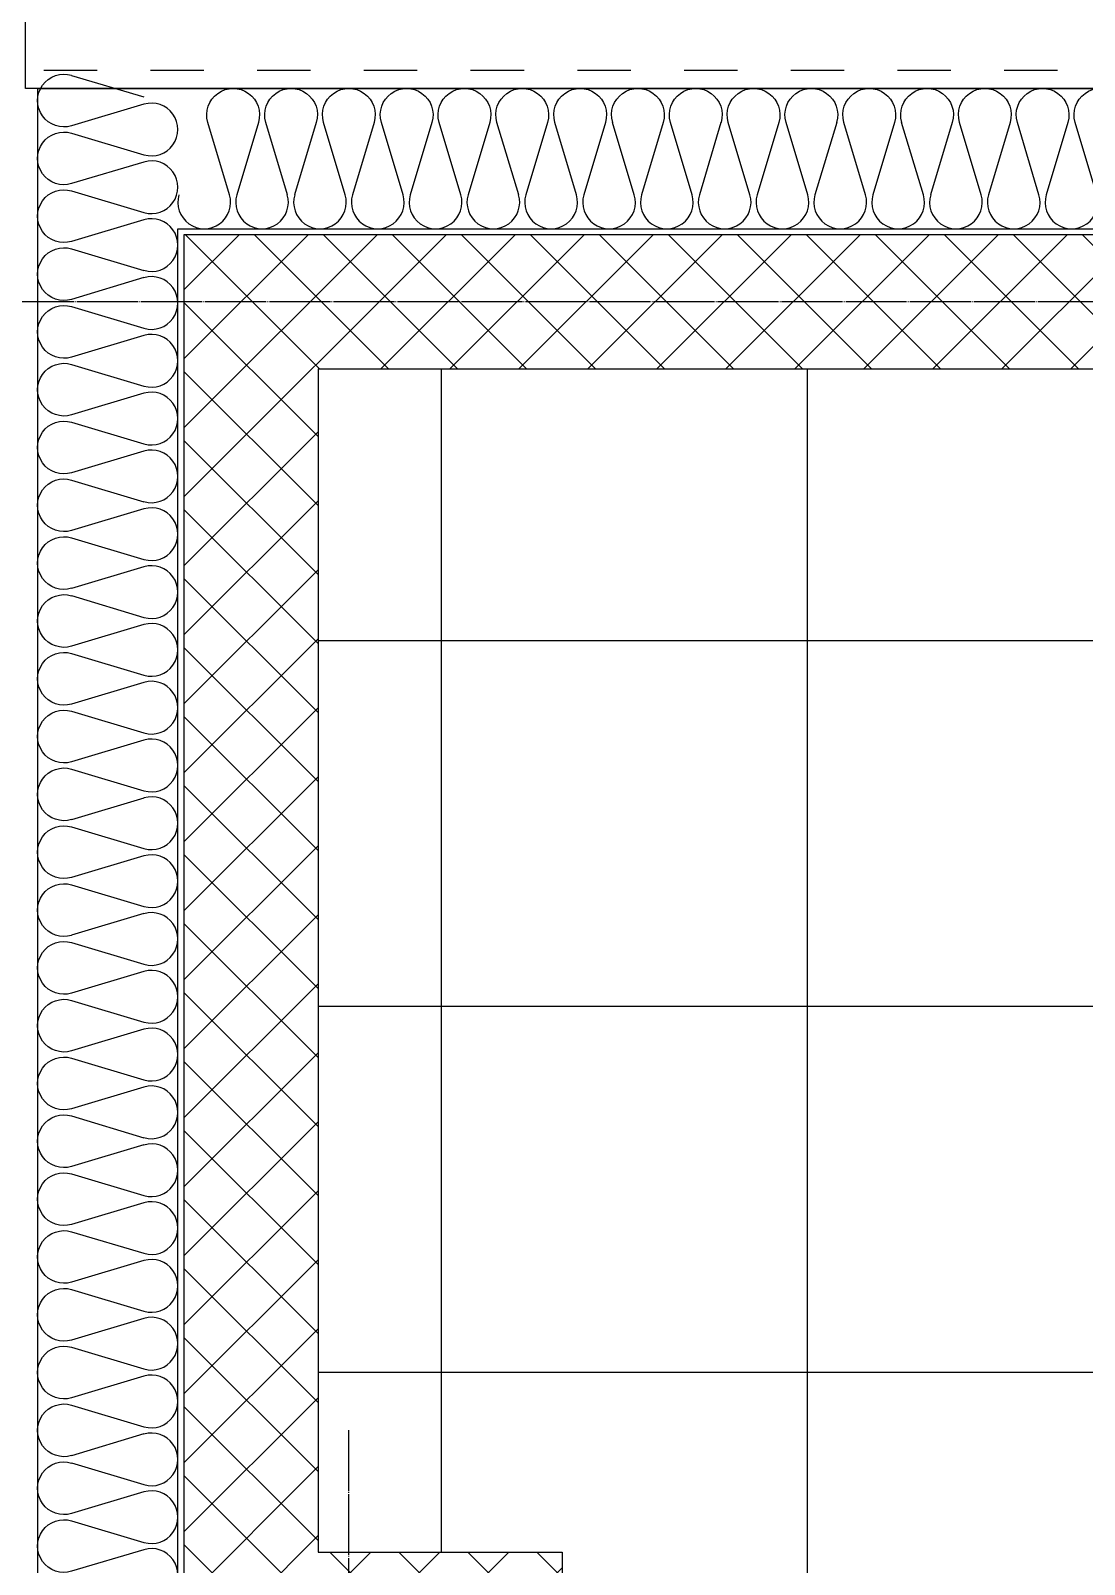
# Model space of a CAD drawing. Header units: millimetres. Extents: x 0 to 179493, y -203649 to 469211.
# Drawn here: x 117289 to 118152, y 223541 to 224798 of the extents above; entities that cross this region are included whole.
import ezdxf

# ---------------------------------------------------------------- set-up
doc = ezdxf.new("R2010")
doc.units = ezdxf.units.MM
doc.linetypes.add('X-평면도(기본형)$0$CEN', pattern=[52.5, 50, -1, 0.5, -1])
for name, color, linetype, true_color in [('X-평면도(기본형)$0$40HAT', 9, 'Continuous', 0x808080), ('X-평면도(기본형)$0$CEN', 1, 'X-평면도(기본형)$0$CEN', 0xff0000), ('X-평면도(기본형)$0$INS', 9, 'Continuous', 0x808080), ('X-평면도(기본형)$0$INSUL', 9, 'Continuous', 0x808080), ('X-평면도(기본형)$0$TIL', 5, 'Continuous', 0x0000ff), ('X-평면도(기본형)$0$W2', 3, 'Continuous', 0x00ff00), ('X-평면도(기본형)$0$설비OPEN', 9, 'Continuous', 0x808080)]:
    doc.layers.add(name, color=color, linetype=linetype, true_color=true_color)

# ---------------------------------------------------------------- blocks, each defined once
blk = doc.blocks.new('U129 (X-평면도(기본형)$0$ins-l)')
at = {"layer": 'X-평면도(기본형)$0$INSUL', "color": 8, "true_color": 0x808080}
for p, q in [((36.9, 24.2), (21.4, 75.8)), ((57.5, 75.8), (42, 24.2)), ((78.1, 24.2), (62.6, 75.8)), ((98.7, 75.8), (83.2, 24.2)), ((119.3, 24.2), (103.8, 75.8)), ((139.9, 75.8), (124.5, 24.2)), ((160.5, 24.2), (145.1, 75.8)), ((181.1, 75.8), (165.7, 24.2)), ((201.7, 24.2), (186.3, 75.8)), ((222.3, 75.8), (206.9, 24.2)), ((243, 24.2), (227.5, 75.8)), ((263.6, 75.8), (248.1, 24.2)), ((284.2, 24.2), (268.7, 75.8)), ((304.8, 75.8), (289.3, 24.2)), ((325.4, 24.2), (309.9, 75.8)), ((346, 75.8), (330.6, 24.2)), ((366.6, 24.2), (351.2, 75.8)), ((387.2, 75.8), (371.8, 24.2)), ((407.8, 24.2), (392.4, 75.8)), ((428.4, 75.8), (413, 24.2)), ((449.1, 24.2), (433.6, 75.8)), ((469.7, 75.8), (454.2, 24.2)), ((490.3, 24.2), (474.8, 75.8)), ((510.9, 75.8), (495.4, 24.2)), ((531.5, 24.2), (516, 75.8)), ((552.1, 75.8), (536.6, 24.2)), ((572.7, 24.2), (557.3, 75.8)), ((593.3, 75.8), (577.9, 24.2)), ((613.9, 24.2), (598.5, 75.8)), ((634.5, 75.8), (619.1, 24.2)), ((655.2, 24.2), (639.7, 75.8)), ((675.8, 75.8), (660.3, 24.2)), ((696.4, 24.2), (680.9, 75.8)), ((717, 75.8), (701.5, 24.2)), ((737.6, 24.2), (722.1, 75.8)), ((758.2, 75.8), (742.7, 24.2)), ((778.8, 24.2), (763.4, 75.8)), ((799.4, 75.8), (784, 24.2)), ((820, 24.2), (804.6, 75.8)), ((840.6, 75.8), (825.2, 24.2)), ((861.3, 24.2), (845.8, 75.8)), ((881.9, 75.8), (866.4, 24.2)), ((902.5, 24.2), (887, 75.8)), ((923.1, 75.8), (907.6, 24.2)), ((943.7, 24.2), (928.2, 75.8)), ((964.3, 75.8), (948.8, 24.2)), ((984.9, 24.2), (969.5, 75.8)), ((1005.5, 75.8), (990.1, 24.2)), ((1026.1, 24.2), (1010.7, 75.8)), ((1046.7, 75.8), (1031.3, 24.2)), ((1067.4, 24.2), (1051.9, 75.8)), ((1088, 75.8), (1072.5, 24.2)), ((1108.6, 24.2), (1093.1, 75.8)), ((1129.2, 75.8), (1113.7, 24.2)), ((1149.8, 24.2), (1134.3, 75.8)), ((1170.4, 75.8), (1154.9, 24.2)), ((1191, 24.2), (1175.6, 75.8)), ((1211.6, 75.8), (1196.2, 24.2)), ((1232.2, 24.2), (1216.8, 75.8)), ((1252.8, 75.8), (1237.4, 24.2)), ((1273.5, 24.2), (1258, 75.8)), ((1294.1, 75.8), (1278.6, 24.2)), ((1314.7, 24.2), (1299.2, 75.8)), ((1335.3, 75.8), (1319.8, 24.2))]:
    blk.add_line(p, q, dxfattribs=at)
at = {"layer": 'X-평면도(기본형)$0$INSUL', "color": 8, "true_color": 0x808080, "extrusion": (0, 0, -1)}
for centre in [(-39.4, 81.2), (-80.7, 81.2), (-121.9, 81.2), (-163.1, 81.2), (-204.3, 81.2), (-245.5, 81.2), (-286.8, 81.2), (-328, 81.2), (-369.2, 81.2), (-410.4, 81.2), (-451.6, 81.2), (-492.9, 81.2), (-534.1, 81.2), (-575.3, 81.2), (-616.5, 81.2), (-657.7, 81.2), (-699, 81.2), (-740.2, 81.2), (-781.4, 81.2), (-822.6, 81.2), (-863.8, 81.2), (-905.1, 81.2), (-946.3, 81.2), (-987.5, 81.2), (-1028.7, 81.2), (-1069.9, 81.2), (-1111.1, 81.2), (-1152.4, 81.2), (-1193.6, 81.2), (-1234.8, 81.2), (-1276, 81.2), (-1317.2, 81.2)]:
    blk.add_arc(centre, 18.8, 343.3008, 196.6992, dxfattribs=at)
at = {"layer": 'X-평면도(기본형)$0$INSUL', "color": 8, "true_color": 0x808080}
for centre in [(18.8, 18.8), (60, 18.8), (101.3, 18.8), (142.5, 18.8), (183.7, 18.8), (224.9, 18.8), (266.1, 18.8), (307.4, 18.8), (348.6, 18.8), (389.8, 18.8), (431, 18.8), (472.2, 18.8), (513.5, 18.8), (554.7, 18.8), (595.9, 18.8), (637.1, 18.8), (678.3, 18.8), (719.6, 18.8), (760.8, 18.8), (802, 18.8), (843.2, 18.8), (884.4, 18.8), (925.7, 18.8), (966.9, 18.8), (1008.1, 18.8), (1049.3, 18.8), (1090.5, 18.8), (1131.8, 18.8), (1173, 18.8), (1214.2, 18.8), (1255.4, 18.8), (1296.6, 18.8)]:
    blk.add_arc(centre, 18.8, 163.3008, 16.6992, dxfattribs=at)
blk = doc.blocks.new('U160 (X-평면도(기본형)$0$ins-l)')
at = {"layer": 'X-평면도(기본형)$0$INSUL', "color": 8, "true_color": 0x808080}
for p, q in [((201.7, 24.2), (186.3, 75.8)), ((222.3, 75.8), (206.9, 24.2)), ((243, 24.2), (227.5, 75.8)), ((263.6, 75.8), (248.1, 24.2)), ((284.2, 24.2), (268.7, 75.8)), ((304.8, 75.8), (289.3, 24.2)), ((325.4, 24.2), (309.9, 75.8)), ((346, 75.8), (330.6, 24.2)), ((366.6, 24.2), (351.2, 75.8)), ((387.2, 75.8), (371.8, 24.2)), ((407.8, 24.2), (392.4, 75.8)), ((428.4, 75.8), (413, 24.2)), ((449.1, 24.2), (433.6, 75.8)), ((469.7, 75.8), (454.2, 24.2)), ((490.3, 24.2), (474.8, 75.8)), ((510.9, 75.8), (495.4, 24.2)), ((531.5, 24.2), (516, 75.8)), ((552.1, 75.8), (536.6, 24.2)), ((572.7, 24.2), (557.3, 75.8)), ((593.3, 75.8), (577.9, 24.2)), ((613.9, 24.2), (598.5, 75.8)), ((634.5, 75.8), (619.1, 24.2)), ((655.2, 24.2), (639.7, 75.8)), ((675.8, 75.8), (660.3, 24.2)), ((696.4, 24.2), (680.9, 75.8)), ((717, 75.8), (701.5, 24.2)), ((737.6, 24.2), (722.1, 75.8)), ((758.2, 75.8), (742.7, 24.2)), ((778.8, 24.2), (763.4, 75.8)), ((799.4, 75.8), (784, 24.2)), ((820, 24.2), (804.6, 75.8)), ((840.6, 75.8), (825.2, 24.2)), ((861.3, 24.2), (845.8, 75.8)), ((881.9, 75.8), (866.4, 24.2)), ((902.5, 24.2), (887, 75.8)), ((923.1, 75.8), (907.6, 24.2)), ((943.7, 24.2), (928.2, 75.8)), ((964.3, 75.8), (948.8, 24.2)), ((984.9, 24.2), (969.5, 75.8)), ((1005.5, 75.8), (990.1, 24.2)), ((1026.1, 24.2), (1010.7, 75.8)), ((1046.7, 75.8), (1031.3, 24.2)), ((1067.4, 24.2), (1051.9, 75.8)), ((1088, 75.8), (1072.5, 24.2)), ((1108.6, 24.2), (1093.1, 75.8)), ((1129.2, 75.8), (1113.7, 24.2)), ((1149.8, 24.2), (1134.3, 75.8)), ((1170.4, 75.8), (1154.9, 24.2)), ((1191, 24.2), (1175.6, 75.8)), ((1211.6, 75.8), (1196.2, 24.2)), ((1232.2, 24.2), (1216.8, 75.8)), ((1252.8, 75.8), (1237.4, 24.2))]:
    blk.add_line(p, q, dxfattribs=at)
at = {"layer": 'X-평면도(기본형)$0$INSUL', "color": 8, "true_color": 0x808080, "extrusion": (0, 0, -1)}
for centre in [(-204.3, 81.2), (-245.5, 81.2), (-286.8, 81.2), (-328, 81.2), (-369.2, 81.2), (-410.4, 81.2), (-451.6, 81.2), (-492.9, 81.2), (-534.1, 81.2), (-575.3, 81.2), (-616.5, 81.2), (-657.7, 81.2), (-699, 81.2), (-740.2, 81.2), (-781.4, 81.2), (-822.6, 81.2), (-863.8, 81.2), (-905.1, 81.2), (-946.3, 81.2), (-987.5, 81.2), (-1028.7, 81.2), (-1069.9, 81.2), (-1111.1, 81.2), (-1152.4, 81.2), (-1193.6, 81.2), (-1234.8, 81.2)]:
    blk.add_arc(centre, 18.8, 343.3008, 196.6992, dxfattribs=at)
at = {"layer": 'X-평면도(기본형)$0$INSUL', "color": 8, "true_color": 0x808080}
for centre in [(183.7, 18.8), (224.9, 18.8), (266.1, 18.8), (307.4, 18.8), (348.6, 18.8), (389.8, 18.8), (431, 18.8), (472.2, 18.8), (513.5, 18.8), (554.7, 18.8), (595.9, 18.8), (637.1, 18.8), (678.3, 18.8), (719.6, 18.8), (760.8, 18.8), (802, 18.8), (843.2, 18.8), (884.4, 18.8), (925.7, 18.8), (966.9, 18.8), (1008.1, 18.8), (1049.3, 18.8), (1090.5, 18.8), (1131.8, 18.8), (1173, 18.8), (1214.2, 18.8)]:
    blk.add_arc(centre, 18.8, 163.3008, 16.6992, dxfattribs=at)

msp = doc.modelspace()

# ---------------------------------------------------------------- hatches: boundary and pattern name
at = {"layer": 'X-평면도(기본형)$0$40HAT'}
h = msp.add_hatch(dxfattribs=at)
h.set_pattern_fill('H3', color=256, scale=40, style=0, pattern_type=2)
h.set_pattern_definition([(315, (-175757.42, 45286.295), (28.2842712, 28.2842712), []), (45, (-175757.42, 45286.295), (-28.2842712, 28.2842712), [])])
h.paths.add_polyline_path([(117524.2, 224520.6), (117524.2, 223550.6), (117724.2, 223550.6), (117724.2, 223050.6), (117514.2, 223050.6), (117514.2, 223440.6), (117414.2, 223440.6), (117414.2, 224630.6), (119069.2, 224630.6), (119069.2, 224520.6)], flags=0)
at = {"layer": 'X-평면도(기본형)$0$TIL'}
h = msp.add_hatch(dxfattribs=at)
h.set_pattern_fill('H3', color=256, scale=300, angle=45, style=0, pattern_type=2)
h.set_pattern_definition([(360, (-518974.77, 394997.86), (2e-13, 300), []), (90, (-518974.77, 394997.86), (-300, 9e-14), [])])
h.paths.add_polyline_path([(117594.2, 214400.6), (117444.2, 214400.6), (117444.2, 216000.6), (117329.2, 216000.6), (117329.2, 217520.6), (117444.2, 217520.6), (117444.2, 217950.6), (117724.2, 217950.6), (117724.2, 221530.6), (117609.2, 221530.6), (117609.2, 223050.6), (117724.2, 223050.6), (117724.2, 223550.6), (117524.2, 223550.6), (117524.2, 224520.6), (119069.2, 224520.6), (119069.2, 218590.6), (118244.2, 218590.6), (118244.2, 218080.6), (118044.2, 218080.6), (118044.2, 217880.6), (118244.2, 217880.6), (118244.2, 217840.6), (119069.2, 217840.6), (119069.2, 214250.6), (117594.2, 214250.6)], flags=0)
at = {"layer": 'X-평면도(기본형)$0$설비OPEN'}
h = msp.add_hatch(dxfattribs=at)
h.set_pattern_fill('DASH', color=256, scale=350, style=0, pattern_type=2)
h.set_pattern_definition([(0, (92624.19, 60615.57), (43.75, 43.75), [43.75, -43.75])])
h.paths.add_polyline_path([(117284.2, 224750.6), (117284.2, 225210.6), (117284.2, 225330.6), (118034.2, 225330.6), (118034.2, 225210.6), (118949.2, 225210.6), (118949.2, 224750.6)], flags=0)

# ---------------------------------------------------------------- linework, layer by layer
at = {"layer": 'X-평면도(기본형)$0$CEN'}
for p, q in [((119319.2, 224575.6), (117224.2, 224575.6)), ((117549.2, 223650.6), (117549.2, 218125.6))]:
    msp.add_line(p, q, dxfattribs=at)
at = {"layer": 'X-평면도(기본형)$0$INS'}
for p, q in [((117294.2, 224750.6), (118949.2, 224750.6)), ((117294.2, 224750.6), (117294.2, 223320.6)), ((117409.2, 224635.6), (119064.2, 224635.6)), ((117409.2, 223435.6), (117409.2, 224635.6))]:
    msp.add_line(p, q, dxfattribs=at)
at = {"layer": 'X-평면도(기본형)$0$W2'}
for p, q in [((117414.2, 224630.6), (117414.2, 223440.6)), ((119069.2, 224630.6), (117414.2, 224630.6)), ((117524.2, 224520.6), (117524.2, 223550.6)), ((117524.2, 224520.6), (119069.2, 224520.6)), ((117524.2, 223550.6), (117724.2, 223550.6)), ((117724.2, 223550.6), (117724.2, 223050.6))]:
    msp.add_line(p, q, dxfattribs=at)
at = {"layer": 'X-평면도(기본형)$0$설비OPEN'}
msp.add_lwpolyline([(117284.2, 224750.6), (117284.2, 225210.6), (117284.2, 225330.6), (118034.2, 225330.6), (118034.2, 225210.6), (118949.2, 225210.6), (118949.2, 224750.6)], close=True, dxfattribs=at)

# ---------------------------------------------------------------- block references
at = {"layer": 'X-평면도(기본형)$0$INSUL', "xscale": 1.149999999999999, "yscale": 1.149999999999999, "zscale": 1.149999999999999, "rotation": 90}
msp.add_blockref('U160 (X-평면도(기본형)$0$ins-l)', (117409.2, 223320.6), dxfattribs=at)
at = {"layer": 'X-평면도(기본형)$0$INSUL', "xscale": 1.149999999999999, "yscale": 1.149999999999999, "zscale": 1.149999999999999}
msp.add_blockref('U129 (X-평면도(기본형)$0$ins-l)', (117409.2, 224635.6), dxfattribs=at)

doc.saveas('drawing.dxf')
